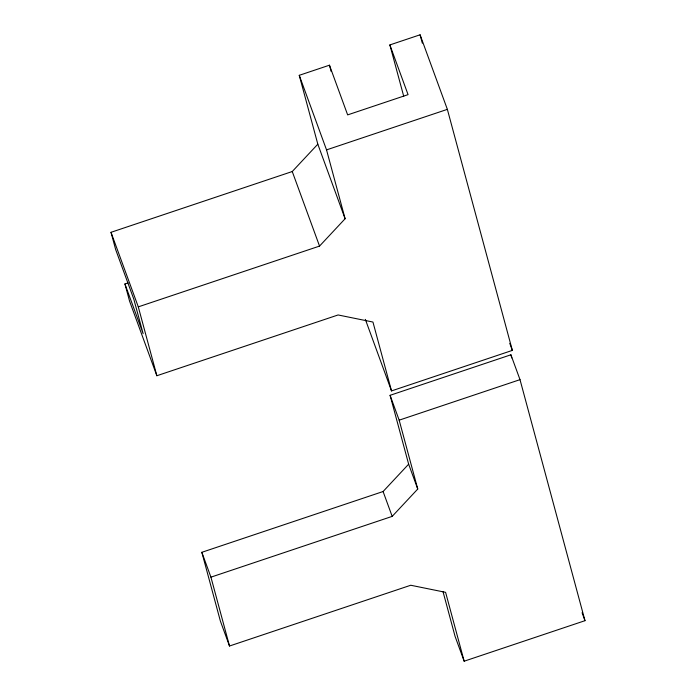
<?xml version="1.0" encoding="UTF-8"?>
<svg xmlns="http://www.w3.org/2000/svg" width="696" height="696" viewBox="0 0 696 696"><rect width="100%" height="100%" fill="white"/><g stroke="black" fill="none" stroke-linecap="round" stroke-linejoin="round"><path stroke-width="1.04" d="M128.029 282.915L124.932 283.951L143.124 333.662L133.841 299.228L115.649 249.525L111.012 232.307L292.25 171.529L317.82 144.185L299.254 75.316L329.46 65.189L347.652 114.892L408.065 94.639L389.873 44.927L420.079 34.8L447.363 109.359L512.352 350.392L391.517 390.917L365.339 319.377M391.517 390.917L372.952 322.048L338.108 314.957L156.861 375.736L138.295 306.866L319.542 246.088L345.103 218.744L326.537 149.884L299.254 75.316M464.162 661.2L445.597 592.331L410.744 585.249L229.506 646.018L220.406 621.163L201.84 552.302L383.087 491.524L408.648 464.18L390.082 395.311L510.907 354.795L520.008 379.651L584.988 620.684L464.162 661.2L455.071 636.344L442.969 591.478M229.506 646.018L210.931 577.158L392.179 516.38L417.748 489.036L399.173 420.166L390.082 395.311M326.537 149.884L447.363 109.359M399.173 420.166L520.008 379.651M509.768 343.345L512.352 350.392M582.082 612.732L584.988 620.684M317.82 144.185L345.103 218.744M408.648 464.18L417.748 489.036M292.25 171.529L319.542 246.088M383.087 491.524L392.179 516.38M111.012 232.307L138.295 306.866M156.861 375.736L129.578 301.168L124.932 283.951M201.84 552.302L210.931 577.158M510.907 354.795L511.76 357.935M420.079 34.8L422.341 43.187M389.873 44.927L403.715 96.283M329.46 65.189L331.139 71.436"/></g></svg>
